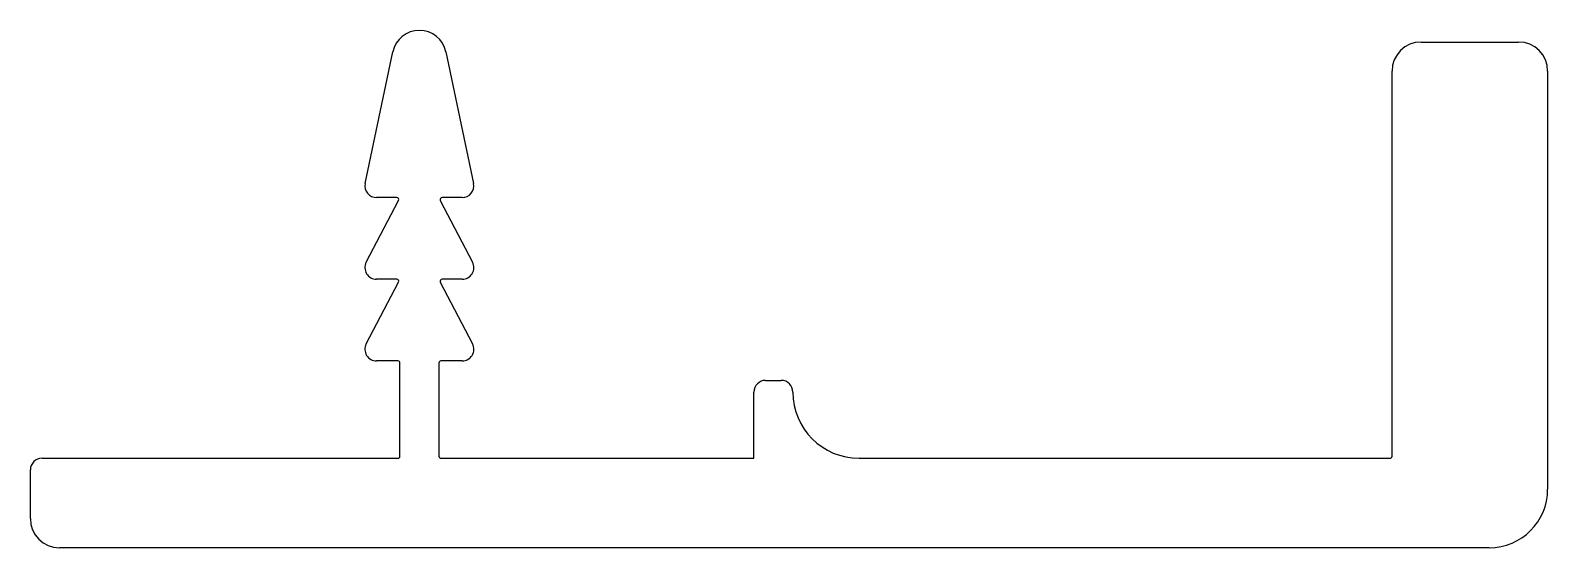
# Model space of a CAD drawing. Extents: x 0.9 to 39.9, y 1 to 14.3.
import ezdxf

# ---------------------------------------------------------------- set-up
doc = ezdxf.new("R2010")
doc.units = 0
doc.layers.get('0').update_dxf_attribs({"linetype": 'CONTINUOUS'})

msp = doc.modelspace()

# ---------------------------------------------------------------- linework, layer by layer
for p, q in [((9.505, 10.313), (10.217, 13.698)), ((11.581, 13.698), (12.293, 10.313)), ((36.649, 13.951), (39.149, 13.951)), ((35.899, 3.301), (35.899, 13.201)), ((39.899, 13.201), (39.899, 2.451)), ((9.533, 8.29), (10.361, 9.878)), ((10.317, 9.951), (9.799, 9.951)), ((11.437, 9.878), (12.265, 8.29)), ((11.999, 9.951), (11.481, 9.951)), ((10.317, 7.851), (9.799, 7.851)), ((11.999, 7.851), (11.481, 7.851)), ((9.533, 6.19), (10.361, 7.778)), ((11.437, 7.778), (12.265, 6.19)), ((10.349, 5.751), (9.799, 5.751)), ((10.399, 3.301), (10.399, 5.701)), ((11.399, 5.701), (11.399, 3.301)), ((11.999, 5.751), (11.449, 5.751)), ((19.799, 5.251), (20.199, 5.251)), ((19.499, 3.251), (19.499, 4.951)), ((1.199, 3.251), (10.349, 3.251)), ((11.449, 3.251), (19.499, 3.251)), ((22.199, 3.251), (35.849, 3.251)), ((0.899, 1.701), (0.899, 2.951)), ((38.399, 0.951), (1.649, 0.951))]:
    msp.add_line(p, q)
for centre, radius, start, end in [((10.899, 13.554), 0.697, 11.8706, 168.1294), ((36.649, 13.201), 0.75, 90, 180), ((39.149, 13.201), 0.75, 360, 90), ((9.799, 10.251), 0.3, 168.1294, 270), ((11.999, 10.251), 0.3, 270, 11.8706), ((10.317, 9.901), 0.05, 332.4676, 90), ((11.481, 9.901), 0.05, 90, 207.5324), ((9.799, 8.151), 0.3, 152.4676, 270), ((11.999, 8.151), 0.3, 270, 27.5324), ((10.317, 7.801), 0.05, 332.4676, 90), ((11.481, 7.801), 0.05, 90, 207.5324), ((9.799, 6.051), 0.3, 152.4676, 270), ((11.999, 6.051), 0.3, 270, 27.5324), ((10.349, 5.701), 0.05, 0, 90), ((11.449, 5.701), 0.05, 90, 180), ((19.799, 4.951), 0.3, 90, 180), ((20.199, 4.951), 0.3, 360, 90), ((22.199, 4.951), 1.7, 180, 270), ((1.199, 2.951), 0.3, 90, 180), ((10.349, 3.301), 0.05, 270, 360), ((11.449, 3.301), 0.05, 180, 270), ((35.849, 3.301), 0.05, 270, 360), ((38.399, 2.451), 1.5, 270, 0), ((1.649, 1.701), 0.75, 180, 270)]:
    msp.add_arc(centre, radius, start, end)

doc.saveas('drawing.dxf')
